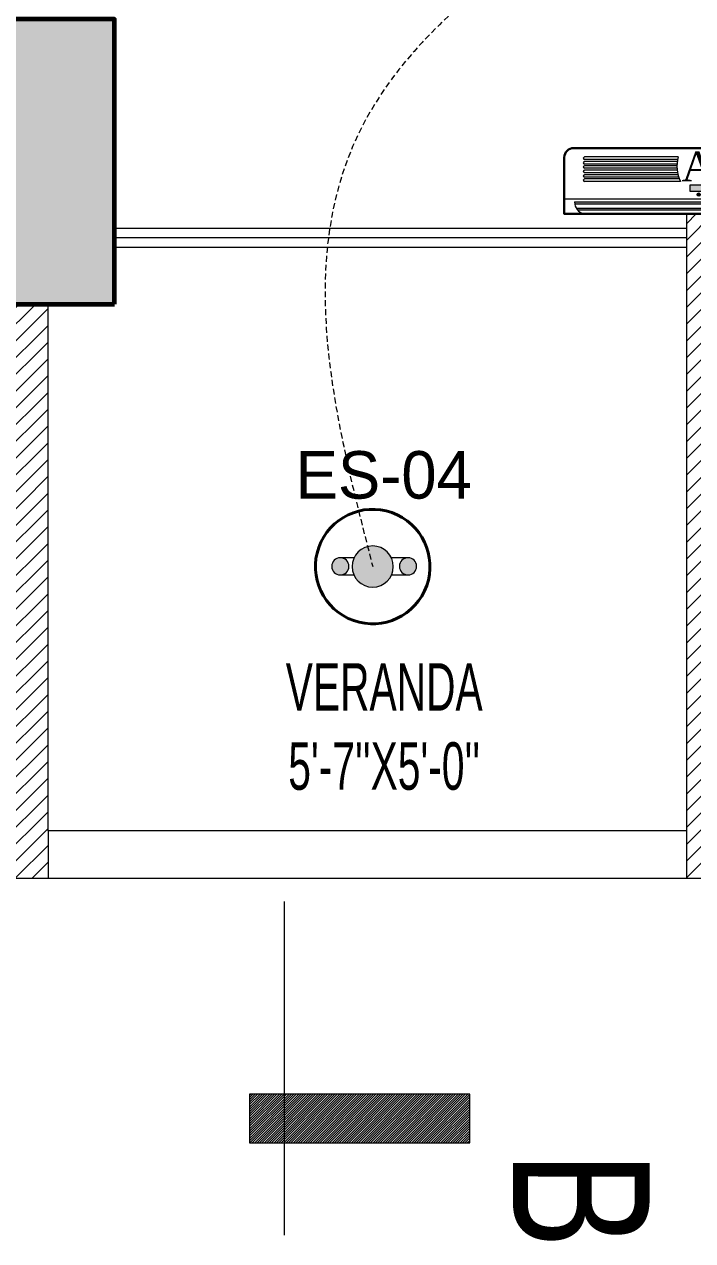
# Model space of a CAD drawing. Header units: inches. Extents: x 109699 to 44449955, y -10987 to 15824140.
# Drawn here: x 196420.9 to 196491.4, y -4297.2 to -4169 of the extents above; entities that cross this region are included whole.
import ezdxf

# ---------------------------------------------------------------- set-up
doc = ezdxf.new("R2010")
doc.units = ezdxf.units.IN
doc.header["$LTSCALE"] = 5
doc.header["$MEASUREMENT"] = 0
doc.linetypes.add('DASHDOT', pattern=[1, 0.5, -0.25, 0, -0.25])
doc.linetypes.add('DASHED2', pattern=[0.375, 0.25, -0.125])
doc.layers.get('0').update_dxf_attribs({"color": 123})
for name, color, linetype, lineweight in [('@NORMAL', 7, 'Continuous', 5), ('AC In', 244, 'DASHED2', 30), ('cloumn', 253, 'Continuous', 60), ('E-Con-Point', 5, 'DASHED2', 13), ('E-ES-Energy Saver-Light', 140, 'Continuous', 13), ('glass', 140, 'Continuous', 18), ('ha', 252, 'Continuous', 5), ('SB', 1, 'DASHDOT', 20), ('Text', 7, 'Continuous', 0), ('WALL', 8, 'Continuous', 53), ('WALL HATCH', 251, 'Continuous', 13), ('WALL-1', 8, 'Continuous', 9)]:
    doc.layers.add(name, color=color, linetype=linetype, lineweight=lineweight)
doc.layers.add('AC', color=7, linetype='Continuous', lineweight=13, true_color=0xe03800)
doc.layers.add('T', color=8, linetype='Continuous')
doc.styles.add('ARIAL', font='arial.ttf', dxfattribs={"width": 0.8, "height": 48})
doc.styles.get("Standard").update_dxf_attribs({"font": 'times.ttf'})
doc.styles.add('style2', font='ARIALN.TTF', dxfattribs={"width": 0.75, "height": 3})
pattern_1 = [(44.99999999999984, (178939.0702236593, 2542407.827854916), (-0.8838834764831834, 0.8838834764831853), [])]

# ---------------------------------------------------------------- blocks, each defined once
blk = doc.blocks.new('coloumn-01')
at = {"layer": 'ha'}
h = blk.add_hatch(dxfattribs=at)
h.set_pattern_fill('AR-CONC', color=256, scale=0.5)
h.set_pattern_definition([(49.99999999999999, (0, 0), (3.586300913003767, -0.3137606749129755), [0.375, -4.125]), (355, (0, 0), (-0.693756668065, 3.760960668500059), [0.3, -3.3]), (100.45144446, (0.298858405, -0.02614672), (2.89254423363556, 3.447199954843147), [0.3187009599999999, -3.505710559999999]), (46.18420000000001, (0, 1), (5.336206653357862, -0.8275964039653827), [0.5625, -6.1875]), (96.63563549, (0.444683725, 0.931033465), (4.673309728371142, 4.870593003872752), [0.47805171, -5.258568799999999]), (351.1841639899999, (0, 1), (4.673309725273866, 4.870593001349951), [0.45, -4.950000005]), (21, (0.5, 0.75), (2.984535260592308, -2.013094453326694), [0.375, -4.125]), (326.0000000000001, (0.5, 0.75), (1.216576659607909, 3.625750225234265), [0.3, -3.3]), (71.45144474, (0.74871127, 0.58224213), (4.201111883649856, 1.612655764031769), [0.31870095, -3.50571056]), (37.50000000000001, (0, 0), (0.06079927658645334, 1.664469269156557), [0, -3.26, 0, -3.35, 0, -3.3125]), (7.499999999999999, (0, 0), (1.315347687210743, 1.972058559411801), [0, -1.91, 0, -3.185, 0, -1.2625]), (327.5, (-1.115, 0), (2.669112180862045, -0.1127743586718988), [0, -1.25, 0, -3.9, 0, -5.175]), (317.5, (-1.615, 0), (2.915930846711931, 0.5005249116615886), [0, -1.625, 0, -2.59, 0, -3.675])])
h.paths.add_polyline_path([(32128.44739975178, -2546319.049243456), (32092.44739975178, -2546319.049243456), (32092.44739975178, -2546331.049243456), (32128.44739975178, -2546331.049243456)])
h.paths.add_polyline_path([(32128.44739975189, -2546617.132962178), (32098.44739975189, -2546617.132962178), (32098.44739975189, -2546629.132962178), (32128.44739975189, -2546629.132962178)])
h.paths.add_polyline_path([(31978.51966727065, -2546605.132962178), (31966.51966727065, -2546605.132962178), (31966.51966727065, -2546635.132962178), (31978.51966727065, -2546635.132962178)])
h.paths.add_polyline_path([(31821.20333333506, -2546605.132962178), (31809.20333333506, -2546605.132962178), (31809.20333333506, -2546635.132962178), (31821.20333333506, -2546635.132962178)])
h.paths.add_polyline_path([(31689.20328743063, -2546611.133238418), (31677.20328743063, -2546611.133238418), (31677.20328743063, -2546635.133238418), (31689.20328743063, -2546635.133238418)])
h.paths.add_polyline_path([(31417.20347832461, -2546611.132962178), (31405.20347832461, -2546611.132962178), (31405.20347832461, -2546635.132962178), (31417.20347832461, -2546635.132962178)])
h.paths.add_polyline_path([(31435.20347912709, -2546415.348983645), (31405.20347912709, -2546415.348983645), (31405.20347912709, -2546427.348983645), (31435.20347912709, -2546427.348983645)])
h.paths.add_polyline_path([(31633.74647668525, -2546415.348983645), (31603.74647668525, -2546415.348983645), (31603.74647668525, -2546427.348983645), (31633.74647668525, -2546427.348983645)])
h.paths.add_polyline_path([(31821.20245073218, -2546319.049243455), (31809.20245073218, -2546319.049243455), (31809.20245073218, -2546349.049243455), (31821.20245073218, -2546349.049243455)])
h.paths.add_polyline_path([(31996.51966727068, -2546319.049243455), (31966.51966727068, -2546319.049243455), (31966.51966727068, -2546331.049243455), (31996.51966727068, -2546331.049243455)])
h.paths.add_polyline_path([(31581.74648750067, -2546291.049243452), (31541.74648750067, -2546291.049243452), (31541.74648750067, -2546301.049243452), (31581.74648750067, -2546301.049243452)])
h.paths.add_polyline_path([(31485.74647668505, -2546261.049243452), (31475.74647668505, -2546261.049243452), (31475.74647668505, -2546301.049243452), (31485.74647668505, -2546301.049243452)])
h.paths.add_polyline_path([(31581.74648750064, -2546206.049278549), (31521.74648750064, -2546206.049278549), (31521.74648750064, -2546216.049243455), (31581.74648750064, -2546216.049243455)])
h.paths.add_polyline_path([(31435.20347595899, -2546206.049243455), (31405.20347595899, -2546206.049243455), (31405.20347595899, -2546218.049243455), (31435.20347595899, -2546218.049243455)])
h.paths.add_polyline_path([(31435.20347912709, -2546094.049243455), (31405.20347912709, -2546094.049243455), (31405.20347912709, -2546106.049243455), (31435.20347912709, -2546106.049243455)])
h.paths.add_polyline_path([(31583.74647668522, -2546094.049243455), (31547.74647668522, -2546094.049243455), (31547.74647668522, -2546106.049243455), (31583.74647668522, -2546106.049243455)])
h.paths.add_polyline_path([(31775.41359277777, -2546094.049243455), (31763.41359277777, -2546094.049243455), (31763.41359277777, -2546124.049243455), (31775.41359277777, -2546124.049243455)])
h.paths.add_polyline_path([(32059.80123907101, -2546094.049243455), (32047.80123907101, -2546094.049243455), (32047.80123907101, -2546124.049243455), (32059.80123907101, -2546124.049243455)])
h.paths.add_polyline_path([(32058.06771510976, -2545913.633020405), (32028.06771510976, -2545913.633020405), (32028.06771510976, -2545925.633020405), (32058.06771510976, -2545925.633020405)])
h.paths.add_polyline_path([(32048.06771510973, -2545722.712815279), (32036.06771510973, -2545722.712815279), (32036.06771510973, -2545746.712815279), (32048.06771510973, -2545746.712815279)])
h.paths.add_polyline_path([(31799.41359277774, -2545913.633020405), (31763.41359277774, -2545913.633020405), (31763.41359277774, -2545925.633020405), (31799.41359277774, -2545925.633020405)])
h.paths.add_polyline_path([(31591.53986684192, -2545945.049243456), (31561.31223659915, -2545945.049243456), (31561.31223659915, -2545957.049243456), (31591.53986684192, -2545957.049243456)])
h.paths.add_polyline_path([(31435.20347912709, -2545945.049243456), (31405.20347912709, -2545945.049243456), (31405.20347912709, -2545957.049243456), (31435.20347912709, -2545957.049243456)])
h.paths.add_polyline_path([(31429.2035252499, -2545715.383477275), (31405.2035252499, -2545715.383477275), (31405.2035252499, -2545727.383477275), (31429.2035252499, -2545727.383477275)])
h.paths.add_polyline_path([(31605.53986684192, -2545715.383237123), (31581.53986684192, -2545715.383237123), (31581.53986684192, -2545727.383237123), (31605.53986684192, -2545727.383237123)])
h.paths.add_polyline_path([(31775.41359277774, -2545711.610186095), (31763.41359277774, -2545711.610186095), (31763.41359277774, -2545735.610186095), (31775.41359277774, -2545735.610186095)])
at = {"layer": 'cloumn', "elevation": -16.98928691961896}
blk.add_lwpolyline([(31821.20333333506, -2546635.132962178), (31821.20333333506, -2546605.132962178), (31809.20333333506, -2546605.132962178), (31809.20333333506, -2546635.132962178)], close=True, dxfattribs=at)
blk = doc.blocks.new('365+')
at = {"layer": 'WALL HATCH'}
h = blk.add_hatch(dxfattribs=at)
h.set_pattern_fill('ANSI31', color=256, scale=2.4, angle=-90.00000000000001)
h.set_pattern_definition([(315, (216545.5605739754, -27473.04785516445), (0.2121320343559642, 0.2121320343559642), [])])
h.paths.add_polyline_path([(143098.0825064929, -14530.11919080681), (143106.6504531631, -14530.11919080681), (143106.6504531631, -14568.79962854285), (143098.0825064929, -14568.79962854285)])
at = {"layer": 'Text', "ltscale": 0.5}
blk.add_lwpolyline([(143106.6504531631, -14568.79962854285), (143106.6504531631, -14530.11919080681), (143098.0825064929, -14530.11919080681), (143098.0825064929, -14568.79962854285)], close=True, dxfattribs=at)
blk.add_lwpolyline([(143064.2585997115, -14562.72299100272), (143122.8752751347, -14562.72299100272)], dxfattribs=at)
blk = doc.blocks.new('A$C63FA2F8C')
at = {"linetype": 'ByBlock', "ltscale": 0.5}
h = blk.add_hatch(color=256, dxfattribs=at)
h.dxf.hatch_style = 1
h.paths.add_polyline_path([(337.2288066126173, 261.8435315283132, 1), (186.444764951407, 261.8435315283132, 1)])
h.paths.add_polyline_path([(174.7543875355803, 261.112525689078, 1), (111.9624450998782, 261.112525689078, 1)])
h.paths.add_polyline_path([(359.7620794158132, 260.9155295394245, 1), (422.5540218515153, 260.9155295394245, 1)])
at = {"ltscale": 2}
for p, q in [((193.2174023309955, 293.0739176886738), (145.2272237805882, 293.0739176886738)), ((391.274980574695, 293.0739176886738), (330.4561692330288, 293.0739176886738)), ((193.5781424691202, 229.8323706932948), (145.2272237805882, 229.8323706932948)), ((391.274980574695, 229.8323706932948), (330.0954290949041, 229.8323706932948))]:
    blk.add_line(p, q, dxfattribs=at)
for centre, radius in [((261.8367857820122, 261.8435315283132), 75.39202083060518), ((143.3584163177293, 261.112525689078), 31.39597121785105), ((391.1580506336642, 260.9155295394245), 31.39597121785105)]:
    blk.add_circle(centre, radius, dxfattribs=at)
at = {"lineweight": 40}
blk.add_ellipse((261.8367857820122, 261.8435315283132), major_axis=(-89.30196609760064, 189.4862523083066), ratio=0.9999999999956461, start_param=-1.547953900145618, end_param=4.735231407033968, dxfattribs=at)
blk = doc.blocks.new('Accc')
at = {"layer": 'AC', "ltscale": 0.1}
for color, points in [(7, [(9671.335332965478, -30252.01151634345), (9671.335332965478, -30252.69746544177), (9675.585427182552, -30252.69746544177), (9675.585427182552, -30252.01151634345)]), (3, [(9672.391053026658, -30253.03669526358, 1), (9672.05733233958, -30253.03669526358, 1)]), (3, [(9673.215177953942, -30253.03669526358, 1), (9672.881457266863, -30253.03669526358, 1)]), (3, [(9673.705582194147, -30253.03669526358, 1), (9674.039302881225, -30253.03669526358, 1)]), (256, [(9674.863427808508, -30253.03669526358, 1), (9674.52970712143, -30253.03669526358, 1)])]:
    blk.add_hatch(color=color, dxfattribs=at).paths.add_polyline_path(points)
h = blk.add_hatch(color=256, dxfattribs=at)
h.paths.add_polyline_path([(9687.764611333652, -30254.00218428893, 0.0358762004963386), (9687.777931683522, -30253.8179622849), (9659.142828464566, -30253.81796228478, 0.03587620054182095), (9659.156148814453, -30254.00218428904)])
h.paths.add_polyline_path([(9687.462264721102, -30254.66234522813, 0.044207387106407), (9687.595653844537, -30254.47812322411), (9659.32510630362, -30254.47812322422, 0.04420738711007578), (9659.458495427089, -30254.66234522825)])
for p, q in [((9670.071420022403, -30249.07728959923), (9660.19523212756, -30249.07728959923)), ((9670.005216952472, -30249.33918150153), (9660.19523212756, -30249.33918150188)), ((9669.965624599194, -30249.55972205137), (9660.19523212756, -30249.55972205137)), ((9669.937068068422, -30249.82161395391), (9660.19523212756, -30249.82161395391)), ((9686.725528020528, -30249.07728959911), (9676.849340125686, -30249.07728959923)), ((9686.725534524187, -30249.33918150165), (9676.915543195617, -30249.33918150153)), ((9686.725528020528, -30249.55972205137), (9676.955135548895, -30249.55972205137)), ((9686.725528020528, -30249.8216139538), (9676.983692079666, -30249.82161395391)), ((9669.928834206657, -30250.00081642938), (9660.19523212756, -30250.0008164295)), ((9669.933172994526, -30250.26270833204), (9660.19523212756, -30250.26270833216)), ((9669.95054465736, -30250.47093908559), (9660.19523212756, -30250.4709390857)), ((9669.990210685297, -30250.73283098836), (9660.19523212756, -30250.73283098824)), ((9670.039484464505, -30250.95337153773), (9660.19523212756, -30250.95337153785)), ((9686.725528020528, -30250.95337153797), (9676.881275683583, -30250.95337153785)), ((9686.725528020528, -30250.73283098813), (9676.930549462792, -30250.73283098824)), ((9686.725528020528, -30250.4709390857), (9676.970215490728, -30250.47093908559)), ((9686.725528020528, -30250.26270833227), (9676.987587153562, -30250.26270833204)), ((9686.725528020528, -30250.00081642962), (9676.991925941431, -30250.0008164295)), ((9670.117781174951, -30251.21526344051), (9660.19523212756, -30251.21526344051)), ((9670.184473291447, -30251.39446591609), (9660.19523212756, -30251.39446591609)), ((9670.302696146595, -30251.65635781852), (9660.19523212756, -30251.65635781863)), ((9686.725534524187, -30251.65635781852), (9676.618064001552, -30251.65635781852)), ((9686.725528020528, -30251.39446591598), (9676.736286856642, -30251.39446591609)), ((9686.725528020528, -30251.21526344039), (9676.802978973137, -30251.21526344039)), ((9688.859868811094, -30253.51268731535), (9658.060891336994, -30253.51268731535)), ((9659.142828464566, -30253.81796228478), (9687.777931683522, -30253.8179622849)), ((9659.156148814422, -30254.00218428904), (9687.764611333667, -30254.00218428893)), ((9659.325106303615, -30254.47812322422), (9687.59565384459, -30254.47812322411)), ((9659.45849542704, -30254.66234522825), (9687.462264721107, -30254.66234522813))]:
    blk.add_line(p, q, dxfattribs=at)
at = {"layer": 'AC', "color": 1, "lineweight": 30, "ltscale": 0.4}
blk.add_lwpolyline([(9688.859868811094, -30255.07042835746), (9688.859868811152, -30249.13506539119, 0.4142135623765278), (9687.859868811152, -30248.13506539119), (9659.060891336994, -30248.13506539143, 0.4142135623707271), (9658.060891336994, -30249.13506539143), (9658.060891336994, -30255.07042835746)], format="xyb", close=True, dxfattribs=at)
at = {"layer": 'AC', "color": 7, "ltscale": 0.1}
blk.add_lwpolyline([(9671.335332965478, -30252.01151634345), (9675.585427182552, -30252.01151634345), (9675.585427182552, -30252.69746544177), (9671.335332965478, -30252.69746544177)], close=True, dxfattribs=at)
at = {"layer": 'AC', "ltscale": 0.1}
for centre in [(9672.22419268312, -30253.03669526358), (9673.048317610403, -30253.03669526358), (9673.872442537686, -30253.03669526358), (9674.69656746497, -30253.03669526358)]:
    blk.add_circle(centre, 0.166860343539156, dxfattribs=at)
for centre, radius, start, end in [((9660.19523212756, -30249.20823555056), 0.1309459512704052, 90, 270), ((9660.19523212756, -30249.69066800259), 0.1309459512704052, 90, 270), ((9673.460380074044, -30250.07329086738), 3.532289449882228, 163.6221570349564, 206.6263478391957), ((9673.460380074044, -30250.07329086738), 3.532289449882228, 333.3736521608043, 16.37784296504358), ((9686.725528020528, -30249.20823555056), 0.1309459512704052, 270, 90), ((9686.725528020528, -30249.69066800259), 0.1309459512704052, 270, 90), ((9660.19523212756, -30250.13176238083), 0.1309459512704052, 90, 270), ((9660.19523212756, -30250.60188503691), 0.1309459512704052, 90, 270), ((9660.19523212756, -30251.08431748918), 0.1309459512704052, 90, 270), ((9686.725528020528, -30250.13176238083), 0.1309459512704052, 270, 90), ((9686.725528020528, -30250.60188503691), 0.1309459512704052, 270, 90), ((9686.725528020528, -30251.08431748918), 0.1309459512704052, 270, 90), ((9660.19523212756, -30251.52541186742), 0.1309459512704052, 90, 270), ((9686.725528020528, -30251.52541186742), 0.1309459512704052, 270, 90), ((9660.431570416666, -30253.81737112615), 1.28874208768451, 180.0262821352903, 256.4853796848626), ((9686.489189731423, -30253.81737112615), 1.28874208768451, 283.5146203118946, 359.9737178647097)]:
    blk.add_arc(centre, radius, start, end, dxfattribs=at)
at = {"layer": 'AC', "color": 7}
blk.add_text('AC', height=3.113507548450464, dxfattribs=at).set_placement((9670.42238383909, -30251.62631462747))

msp = doc.modelspace()

# ---------------------------------------------------------------- hatches: boundary and pattern name
at = {"layer": '@NORMAL'}
h = msp.add_hatch(dxfattribs=at)
h.set_pattern_fill('ANSI31', scale=10, angle=-7.63333123551244e-14, style=0)
h.set_pattern_definition(pattern_1)
h.paths.add_polyline_path([(196423.4204744475, -4198.50746001725), (196418.4204591469, -4198.507460016785), (196418.4204591469, -4224.006750022554), (196418.4205394773, -4224.00675002302), (196418.4206287383, -4259.007518244003), (196423.4206287384, -4259.007518244003), (196423.4206287384, -4254.007518244003), (196423.420615987, -4254.007518244003)])
h.paths.add_polyline_path([(196418.4204591469, -4219.005439308965), (196406.4208701502, -4219.006590744042), (196406.4205394781, -4224.00675002302), (196418.4204591469, -4224.006750022554)])
h.paths.add_polyline_path([(196757.7367930825, -4154.987280255211), (196752.7367930825, -4154.987280255211), (196752.7367930825, -4187.50746001725), (196737.6645255637, -4187.50746001725), (196737.6645255637, -4192.507460016785), (196757.7367930825, -4192.507460016785)])
h = msp.add_hatch(dxfattribs=at)
h.set_pattern_fill('ANSI31', scale=10, angle=-7.63333123551244e-14, style=0)
h.set_pattern_definition(pattern_1)
h.paths.add_polyline_path([(196638.7367930825, -4189.007518244003), (196587.7367930825, -4189.007518243538), (196587.7367930825, -4194.007518244003), (196638.7320612629, -4194.007518244003), (196638.7320612629, -4194.005376008832), (196638.7367930825, -4194.005376008832)])
h.paths.add_polyline_path([(196575.7367930825, -4189.007518244003), (196525.7367930825, -4189.007518244003), (196525.7367930825, -4194.007518244003), (196525.7415249021, -4194.007518244003), (196575.7367930825, -4194.007518244003)])
h.paths.add_polyline_path([(196495.7367930825, -4189.007518244003), (196490.7367930825, -4189.007518244003), (196490.7367930825, -4194.007469839444), (196490.7367930825, -4194.007518244003), (196490.7367930825, -4259.007518244003), (196520.7367930825, -4259.007518244003), (196525.7367930825, -4259.007518244003), (196525.7367930825, -4254.007518244003), (196495.7367930825, -4254.007518243538)])

# ---------------------------------------------------------------- linework, layer by layer
for p, q in [((196490.7367930825, -4194.007518244003, 0.4632158499592727), (196490.7367930825, -4189.007518244003, 0.4632158499592727)), ((196490.7367930825, -4194.007469839444, 0.4632158499592727), (196490.7367930825, -4189.007518244003, 0.5632158499592741))]:
    msp.add_line(p, q, dxfattribs=at)
at = {"layer": 'AC In', "ltscale": 4}
msp.add_spline([(196309.0625, -3770.321839887185, 1.357551479428487), (196519.0722521292, -3899.963498570354, -0.2041998163280778), (196554.5898931054, -4082.977774671268), (196551.1661776879, -4151.370413504588), (196543.2431236631, -4183.461143316799, 0.1632158499592506), (196543.46484375, -4196.3828125, 0.1632158499592506), (196521.6649601266, -4189.007518243809, 0.1632158499592506)], degree=3, dxfattribs=at)
at = {"layer": 'E-Con-Point', "ltscale": 0.5}
msp.add_spline([(196532.3288987558, -4186.028721980703), (196525.8600352482, -4154.528895190615), (196457.6417814198, -4177.787392675284), (196457.6412428195, -4226.172898726254, 0.1715806327921996)], degree=3, dxfattribs=at)
at = {"layer": 'glass'}
for p, q in [((196430.4204591469, -4190.507518244003, 0.3762629327457496), (196490.7367930825, -4190.507518244003, 0.573001171404826)), ((196430.4204591469, -4191.507518244003, 0.3762629327457496), (196490.7367930825, -4191.507518244003, 0.573001171404826)), ((196430.4204591469, -4192.507518244003, 0.3762629327457496), (196490.7367930825, -4192.507518244003, 0.573001171404826))]:
    msp.add_line(p, q, dxfattribs=at)
at = {"layer": 'SB', "ltscale": 0.5}
for points in [[(196532.3288987558, -4186.028721980703), (196542.8844244224, -4080.199645221452), (196532.9001513942, -4035.807453057179), (196492.829946391, -3904.515970208176), (196453.050658763, -3805.54955321657), (196315.0410609562, -3767.080902115922, 1.357551479428487)], [(196631.1523197009, -4185.08309300102), (196629.4887915439, -4143.988357867405), (196617.3799730923, -4108.43851264269), (196631.9452048061, -4040.216177589971, 0.291434139944613), (196566.3188842582, -3991.310222487253), (196496.9176449129, -3839.400688226473, -0.06870740550734084), (196315.0410609562, -3767.080902115922, 1.357551479428487)], [(196621.2431236632, -4183.47382998071, 0.1914343817397253), (196626.703125, -4092.49609375), (196571.5234375, -4009.84765625), (196521.71484375, -3870.19921875), (196487.4609375, -3807.83984375), (196315.0410609562, -3767.080902115922, 1.357551479428392)]]:
    msp.add_spline(points, degree=3, dxfattribs=at)
at = {"layer": 'WALL-1'}
for p, q in [((196490.7367930825, -4259.007518244003, 0.3632158499592819), (196490.7367930825, -4189.007518244003, 0.3632158499592713)), ((196490.7367930825, -4189.007518244003, 0.3632158499592713), (196495.7367930825, -4189.007518244003, 0.3632158499592713)), ((196423.420615987, -4254.007518244003, -0.1202988515667442), (196423.4204744475, -4198.507460016319, -0.02879830187449528)), ((196423.4206159872, -4254.007518244003, 0.1632158499592506), (196423.4206287384, -4259.007518244003, -0.02854213568338792)), ((196418.4206287383, -4259.007518244003, 0.06321584995924923), (196423.4206287384, -4259.007518244003, 0.06321584995924923)), ((196423.420615987, -4259.007518244003, 0.06321584995924923), (196490.7367930825, -4259.007518244003, 0.06321584995924923)), ((196490.7367930825, -4259.007518244003, 0.06321584995924923), (196520.7367930825, -4259.007518244003, 0.06321584995924923))]:
    msp.add_line(p, q, dxfattribs=at)
at = {"layer": 'WALL-1', "elevation": -0.02854213568338792}
msp.add_lwpolyline([(196423.4206287384, -4259.007518244003), (196490.7367930825, -4259.007518244003), (196490.7367930825, -4254.007518244003), (196423.4206287384, -4254.007518244003)], close=True, dxfattribs=at)

# ---------------------------------------------------------------- block references
at = {"layer": '@NORMAL'}
msp.add_blockref('coloumn-01', (164609.2171258143, 2542436.625502162, 16.96783934052013), dxfattribs=at)
at = {"layer": 'AC'}
msp.add_blockref('Accc', (186819.7764130084, 26066.06291011345, 0.3632158499592713), dxfattribs=at)
at = {"layer": 'E-ES-Energy Saver-Light', "xscale": -0.02880000000004657, "yscale": 0.02880000000004657, "zscale": 0.02880000000004657, "rotation": 180}
msp.add_blockref('A$C63FA2F8C', (196450.1003433889, -4218.631805018226, 0.1715806327921996), dxfattribs=at)
at = {"layer": 'WALL', "xscale": 0.6, "yscale": 0.6, "zscale": 0.6, "rotation": 270}
msp.add_blockref('365+', (205185.9362826325, 81577.09206905167, 0.0857903163960998), dxfattribs=at)

# ---------------------------------------------------------------- texts
at = {"layer": 'E-ES-Energy Saver-Light', "insert": (196449.5133465991, -4219.081273368239, 0.1715806327921996), "char_height": 5, "width": 24.08470202641911, "attachment_point": 7}
msp.add_mtext('{\\fCentury Gothic|b0|i0|c0|p34;ES-04}', dxfattribs=at)
at = {"layer": 'T', "lineweight": 35, "insert": (196458.8530205573, -4249.761304593425, 0.0857903163960998), "char_height": 5, "width": 44.92537410357909, "attachment_point": 8, "style": 'style2'}
msp.add_mtext("VERANDA\\P5'-7''X5'-0''", dxfattribs=at)
at = {"layer": 'Text', "ltscale": 0.5, "insert": (196486.829708721, -4298.020167771754, 0.0857903163960998), "char_height": 14.4, "attachment_point": 3, "rotation": 269.9998409472069, "style": 'ARIAL'}
msp.add_mtext_dynamic_manual_height_columns('\\A1;{\\fCentury Gothic|b0|i0|c0|p34;B}', width=23.41346016275091, gutter_width=144, heights=[0], dxfattribs=at)

doc.saveas('drawing.dxf')
